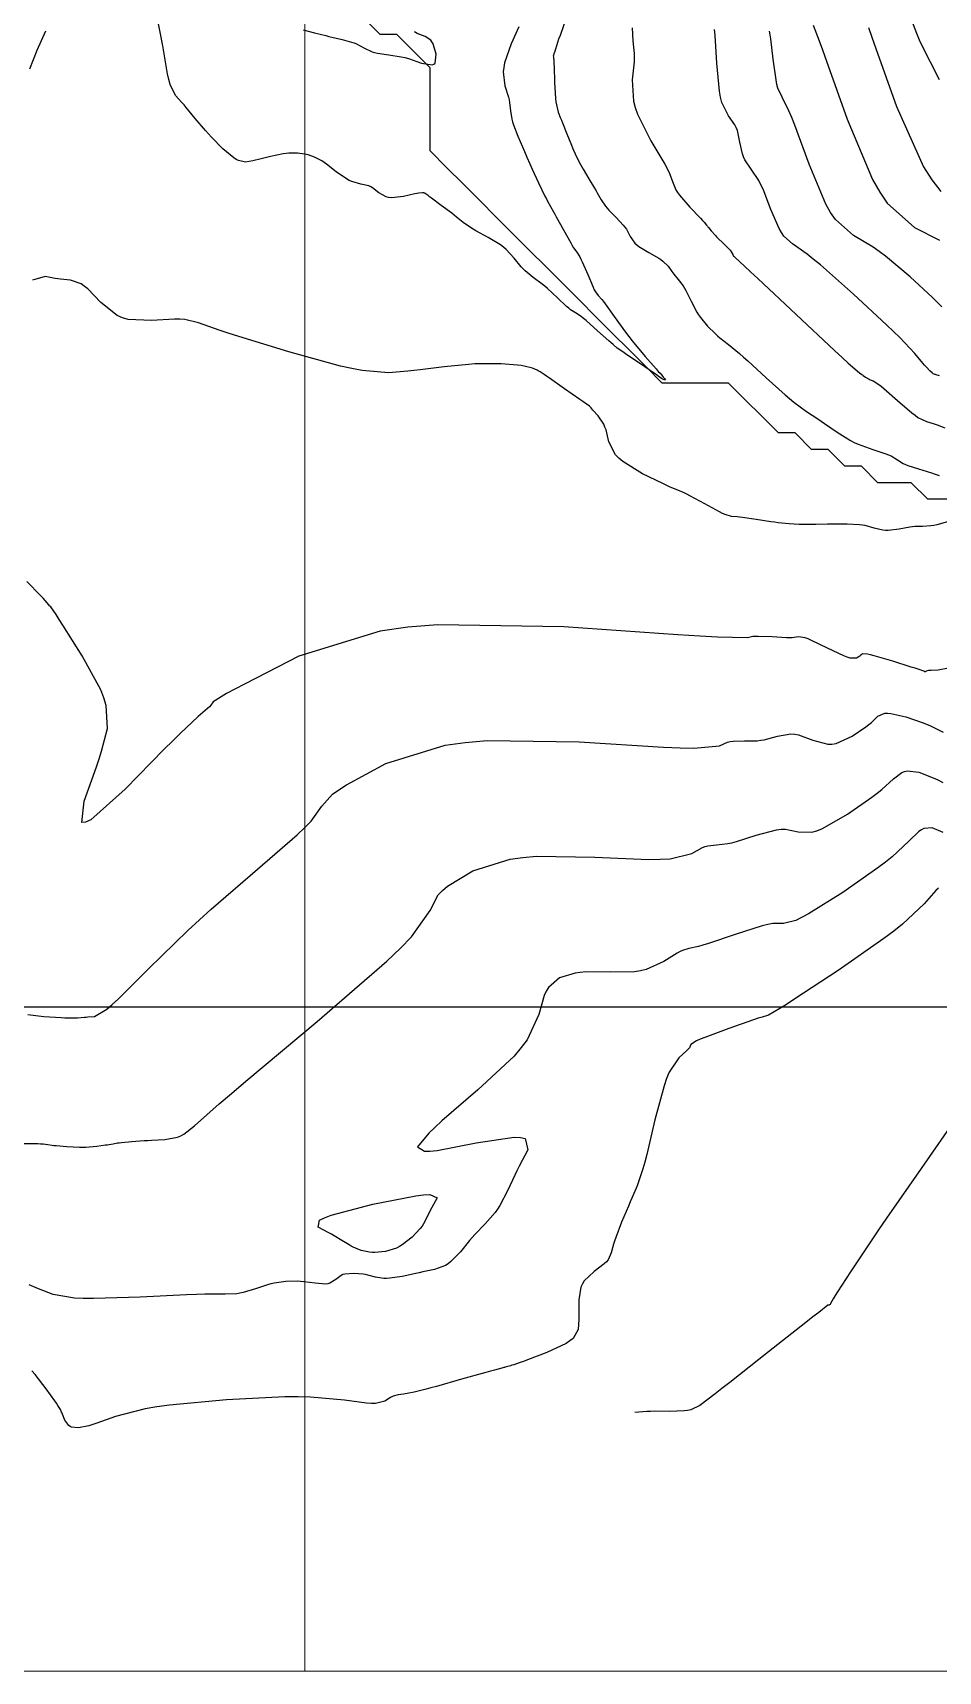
# Model space of a CAD drawing. Header units: metres. Extents: x 837117 to 838477, y 1189012 to 1191015.
# Drawn here: x 837660.1 to 837714.7, y 1189013.9 to 1189112.6 of the extents above; entities that cross this region are included whole.
import ezdxf

# ---------------------------------------------------------------- set-up
doc = ezdxf.new("R2010")
doc.units = ezdxf.units.M
doc.header["$LTSCALE"] = 0.3
doc.layers.add('COORD', color=7, linetype='Continuous', lineweight=20)
doc.layers.add('DRENAJE', color=5, linetype='Continuous', lineweight=25)
for name, color, linetype in [('COTAS 10', 1, 'Continuous'), ('COTAS INT', 252, 'Continuous'), ('MARCO IMP', 130, 'Continuous')]:
    doc.layers.add(name, color=color, linetype=linetype)

msp = doc.modelspace()

# ---------------------------------------------------------------- linework, layer by layer
at = {"layer": 'COORD'}
for p, q in [((837676.514, 1189013.872), (837676.514, 1191013.872)), ((837476.514, 1189013.872), (838476.514, 1189013.872))]:
    msp.add_line(p, q, dxfattribs=at)
msp.add_lwpolyline([(837476.514, 1189013.872), (838476.514, 1189013.872), (838476.514, 1191013.872), (837476.514, 1191013.872)], close=True, dxfattribs=at)
at = {"layer": 'COTAS 10', "elevation": 1630}
for points in [[(837714.746, 1189091.897), (837714.551, 1189091.953), (837714.503, 1189091.971), (837714.49, 1189091.976), (837714.478, 1189091.98), (837714.436, 1189091.992), (837714.373, 1189092.029), (837714.347, 1189092.048), (837714.318, 1189092.071), (837714.185, 1189092.187), (837713.951, 1189092.435), (837713.858, 1189092.541), (837713.753, 1189092.663), (837713.272, 1189093.239), (837712.362, 1189094.203), (837711.986, 1189094.57), (837711.557, 1189094.98), (837709.562, 1189096.821), (837707.572, 1189098.578), (837707.146, 1189098.934), (837706.775, 1189099.235), (837705.889, 1189099.85), (837705.367, 1189100.32), (837705.225, 1189100.528), (837705.086, 1189100.77), (837704.595, 1189101.926), (837704.119, 1189103.136), (837703.989, 1189103.411), (837703.86, 1189103.661), (837703.4, 1189104.349), (837703.02, 1189104.914), (837702.941, 1189105.087), (837702.874, 1189105.266), (837702.727, 1189105.973), (837702.576, 1189106.675), (837702.507, 1189106.852), (837702.425, 1189107.021), (837702.03, 1189107.568), (837701.636, 1189108.355), (837701.555, 1189108.675), (837701.486, 1189109.04), (837701.34, 1189110.728), (837701.233, 1189112.403), (837701.19, 1189112.76)], [(837659.825, 1189053.436), (837660.788, 1189053.303), (837661.82, 1189053.241), (837662.052, 1189053.232), (837662.261, 1189053.226), (837662.819, 1189053.237), (837663.222, 1189053.268), (837663.332, 1189053.275), (837663.441, 1189053.282), (837663.831, 1189053.301), (837664.57, 1189053.754), (837664.899, 1189054.035), (837665.283, 1189054.382), (837667.118, 1189056.196), (837669.454, 1189058.485), (837670.152, 1189059.132), (837670.874, 1189059.784), (837673.666, 1189062.189), (837676.048, 1189064.256), (837676.51, 1189064.696), (837676.886, 1189065.079), (837677.531, 1189065.984), (837678.175, 1189066.701), (837678.55, 1189066.966), (837679.011, 1189067.258), (837681.389, 1189068.553), (837684.964, 1189069.653), (837686.179, 1189069.822), (837687.492, 1189069.934), (837693.049, 1189069.85), (837698.114, 1189069.532), (837699.117, 1189069.495), (837699.947, 1189069.482), (837701.499, 1189069.62), (837701.987, 1189069.839), (837702.145, 1189069.875), (837702.312, 1189069.902), (837703.001, 1189069.912), (837703.764, 1189069.921), (837703.978, 1189069.947), (837704.193, 1189069.983), (837704.982, 1189070.198), (837705.795, 1189070.332), (837706.026, 1189070.318), (837706.259, 1189070.281), (837707.122, 1189069.962), (837708.018, 1189069.714), (837708.272, 1189069.722), (837708.529, 1189069.763), (837709.481, 1189070.189), (837710.309, 1189070.764), (837710.489, 1189070.9), (837710.647, 1189071.026), (837711.038, 1189071.394), (837711.45, 1189071.572), (837711.62, 1189071.578), (837711.815, 1189071.565), (837712.724, 1189071.362), (837713.718, 1189071.022), (837713.967, 1189070.923), (837714.205, 1189070.822), (837714.967, 1189070.438)]]:
    msp.add_lwpolyline(points, dxfattribs=at)
at = {"layer": 'COTAS INT'}
for points, elevation in [([(837712.706, 1189114.261), (837713.367, 1189112.536), (837713.532, 1189112.144), (837713.69, 1189111.789), (837714.197, 1189110.816), (837714.736, 1189109.739)], 1638), ([(837660.88, 1189112.666), (837660.359, 1189111.488), (837659.917, 1189110.364)], 1624), ([(837689.397, 1189112.924), (837688.94, 1189111.894), (837688.545, 1189110.76), (837688.492, 1189110.48), (837688.463, 1189110.214), (837688.561, 1189109.374), (837688.772, 1189108.688), (837688.813, 1189108.518), (837688.847, 1189108.358), (837688.911, 1189107.853), (837688.988, 1189107.35), (837689.031, 1189107.19), (837689.083, 1189107.021), (837689.348, 1189106.337), (837689.63, 1189105.691), (837689.693, 1189105.546), (837689.748, 1189105.415), (837689.892, 1189105.067), (837690.061, 1189104.678), (837690.132, 1189104.522), (837690.214, 1189104.345), (837690.596, 1189103.53), (837690.98, 1189102.731), (837691.062, 1189102.564), (837691.134, 1189102.42), (837691.307, 1189102.098), (837691.491, 1189101.779), (837691.57, 1189101.637), (837691.662, 1189101.472), (837692.095, 1189100.685), (837692.532, 1189099.909), (837692.626, 1189099.751), (837692.708, 1189099.617), (837692.908, 1189099.34), (837693.082, 1189099.064), (837693.148, 1189098.931), (837693.221, 1189098.773), (837693.552, 1189097.999), (837693.88, 1189097.237), (837693.953, 1189097.087), (837694.018, 1189096.963), (837694.184, 1189096.736), (837694.402, 1189096.507), (837694.499, 1189096.382), (837694.612, 1189096.231), (837695.153, 1189095.464), (837695.832, 1189094.524), (837696.032, 1189094.264), (837696.237, 1189094.004), (837697.023, 1189093.067), (837697.683, 1189092.312), (837697.809, 1189092.167), (837697.911, 1189092.05), (837698.076, 1189091.858), (837698.096, 1189091.832), (837698.107, 1189091.819), (837698.191, 1189091.729), (837698.238, 1189091.665), (837698.237, 1189091.657), (837698.231, 1189091.652), (837698.161, 1189091.668), (837698.07, 1189091.706), (837698.052, 1189091.714), (837698.036, 1189091.722), (837698.004, 1189091.743), (837697.8, 1189091.887), (837697.676, 1189091.972), (837697.524, 1189092.077), (837696.73, 1189092.617), (837695.917, 1189093.17), (837695.753, 1189093.282), (837695.614, 1189093.376), (837695.331, 1189093.57), (837695.082, 1189093.779), (837694.965, 1189093.883), (837694.827, 1189094.006), (837694.152, 1189094.619), (837693.455, 1189095.234), (837693.302, 1189095.36), (837693.168, 1189095.466), (837692.828, 1189095.686), (837692.523, 1189095.882), (837692.411, 1189095.973), (837692.286, 1189096.079), (837691.731, 1189096.594), (837691.122, 1189097.158), (837690.963, 1189097.296), (837690.807, 1189097.426), (837690.277, 1189097.827), (837689.794, 1189098.216), (837689.668, 1189098.338), (837689.545, 1189098.466), (837689.128, 1189098.981), (837688.645, 1189099.512), (837688.481, 1189099.65), (837688.304, 1189099.784), (837687.553, 1189100.236), (837686.814, 1189100.633), (837686.644, 1189100.733), (837686.49, 1189100.828), (837686.057, 1189101.136), (837685.65, 1189101.464), (837685.511, 1189101.572), (837685.36, 1189101.688), (837684.723, 1189102.169), (837684.142, 1189102.601), (837684.027, 1189102.685), (837683.933, 1189102.755), (837683.76, 1189102.882), (837683.71, 1189102.907), (837683.694, 1189102.912), (837683.676, 1189102.917), (837683.605, 1189102.93), (837683.38, 1189102.901), (837683.266, 1189102.88), (837683.131, 1189102.853), (837682.454, 1189102.707), (837681.726, 1189102.629), (837681.558, 1189102.645), (837681.404, 1189102.677), (837680.969, 1189102.927), (837680.595, 1189103.224), (837680.479, 1189103.286), (837680.358, 1189103.338), (837679.879, 1189103.451), (837679.34, 1189103.598), (837679.181, 1189103.671), (837679.019, 1189103.759), (837678.4, 1189104.195), (837677.809, 1189104.651), (837677.664, 1189104.751), (837677.527, 1189104.84), (837677.1, 1189105.069), (837676.714, 1189105.202), (837676.603, 1189105.231), (837676.49, 1189105.257), (837676.067, 1189105.321), (837675.554, 1189105.313), (837675.384, 1189105.293), (837675.203, 1189105.266), (837674.448, 1189105.103), (837673.711, 1189104.923), (837673.54, 1189104.884), (837673.384, 1189104.85), (837672.94, 1189104.767), (837672.518, 1189104.86), (837672.375, 1189104.937), (837672.222, 1189105.036), (837671.574, 1189105.576), (837670.879, 1189106.272), (837670.695, 1189106.469), (837670.516, 1189106.667), (837669.9, 1189107.397), (837669.36, 1189108.06), (837669.228, 1189108.216), (837669.103, 1189108.36), (837668.718, 1189108.779), (837668.396, 1189109.448), (837668.311, 1189109.748), (837668.229, 1189110.099), (837667.946, 1189111.782), (837667.614, 1189113.533)], 1624), ([(837676.413, 1189112.733), (837677.1, 1189112.558), (837677.773, 1189112.39), (837677.954, 1189112.346), (837678.132, 1189112.304), (837678.757, 1189112.162), (837679.329, 1189112.002), (837679.474, 1189111.949), (837679.614, 1189111.891), (837680.071, 1189111.65), (837680.556, 1189111.424), (837680.713, 1189111.376), (837680.879, 1189111.334), (837681.562, 1189111.234), (837682.321, 1189111.123), (837682.535, 1189111.073), (837682.751, 1189111.015), (837683.547, 1189110.74), (837684.172, 1189110.622), (837684.28, 1189110.664), (837684.361, 1189110.738), (837684.416, 1189111.276), (837684.236, 1189111.894), (837684.169, 1189112.018), (837684.093, 1189112.122), (837683.755, 1189112.33), (837683.283, 1189112.521), (837683.123, 1189112.614)], 1622), ([(837692.289, 1189113.569), (837691.885, 1189112.406), (837691.804, 1189112.172), (837691.738, 1189111.976), (837691.612, 1189111.585), (837691.575, 1189111.454), (837691.565, 1189111.421), (837691.554, 1189111.389), (837691.514, 1189111.288), (837691.485, 1189111.204), (837691.481, 1189111.184), (837691.479, 1189111.164), (837691.486, 1189111.102), (837691.509, 1189110.835), (837691.518, 1189110.686), (837691.526, 1189110.505), (837691.563, 1189109.579), (837691.62, 1189108.613), (837691.641, 1189108.406), (837691.664, 1189108.224), (837691.766, 1189107.787), (837691.919, 1189107.425), (837691.974, 1189107.291), (837692.034, 1189107.142), (837692.297, 1189106.482), (837692.572, 1189105.801), (837692.639, 1189105.639), (837692.703, 1189105.489), (837692.903, 1189105.042), (837693.121, 1189104.621), (837693.196, 1189104.486), (837693.277, 1189104.344), (837693.622, 1189103.768), (837693.972, 1189103.193), (837694.056, 1189103.052), (837694.134, 1189102.918), (837694.372, 1189102.5), (837694.631, 1189102.112), (837694.723, 1189101.998), (837694.824, 1189101.881), (837695.264, 1189101.432), (837695.698, 1189100.972), (837695.796, 1189100.848), (837695.883, 1189100.726), (837696.118, 1189100.297), (837696.393, 1189099.893), (837696.505, 1189099.787), (837696.634, 1189099.683), (837697.23, 1189099.329), (837697.834, 1189098.995), (837697.967, 1189098.905), (837698.087, 1189098.815), (837698.395, 1189098.498), (837698.62, 1189098.187), (837698.686, 1189098.101), (837698.754, 1189098.015), (837699.014, 1189097.704), (837699.297, 1189097.316), (837699.379, 1189097.181), (837699.462, 1189097.034), (837699.779, 1189096.404), (837700.131, 1189095.74), (837700.237, 1189095.571), (837700.347, 1189095.41), (837700.776, 1189094.885), (837701.245, 1189094.423), (837701.38, 1189094.301), (837701.518, 1189094.183), (837702.035, 1189093.777), (837702.708, 1189093.236), (837702.944, 1189093.032), (837703.202, 1189092.805), (837704.312, 1189091.786), (837705.445, 1189090.762), (837705.717, 1189090.53), (837705.972, 1189090.321), (837706.742, 1189089.755), (837707.421, 1189089.308), (837707.618, 1189089.175), (837707.819, 1189089.037), (837708.578, 1189088.505), (837709.386, 1189088.004), (837709.618, 1189087.886), (837709.853, 1189087.777), (837710.734, 1189087.461), (837711.511, 1189087.209), (837711.681, 1189087.141), (837711.832, 1189087.073), (837712.213, 1189086.837), (837712.564, 1189086.612), (837712.695, 1189086.552), (837712.841, 1189086.493), (837713.492, 1189086.291), (837714.271, 1189086.061), (837714.498, 1189085.985), (837714.731, 1189085.904)], 1626), ([(837696.226, 1189112.851), (837696.276, 1189112.074), (837696.355, 1189111.315), (837696.355, 1189111.069), (837696.346, 1189110.807), (837696.236, 1189109.728), (837696.304, 1189108.448), (837696.406, 1189108.058), (837696.545, 1189107.652), (837697.352, 1189106.06), (837698.194, 1189104.639), (837698.355, 1189104.342), (837698.486, 1189104.086), (837698.699, 1189103.506), (837698.861, 1189103.096), (837698.959, 1189102.947), (837699.081, 1189102.783), (837699.715, 1189102.06), (837700.346, 1189101.392), (837700.467, 1189101.262), (837700.565, 1189101.157), (837700.72, 1189100.975), (837700.765, 1189100.906), (837700.792, 1189100.871), (837700.826, 1189100.83), (837701.002, 1189100.624), (837701.245, 1189100.359), (837701.322, 1189100.28), (837701.402, 1189100.198), (837701.725, 1189099.883), (837702.017, 1189099.593), (837702.077, 1189099.527), (837702.129, 1189099.468), (837702.242, 1189099.306), (837702.292, 1189099.204), (837702.304, 1189099.182), (837702.315, 1189099.162), (837702.348, 1189099.115), (837702.376, 1189099.087), (837702.385, 1189099.079), (837702.393, 1189099.072), (837702.425, 1189099.047), (837703.009, 1189098.505), (837703.366, 1189098.171), (837703.808, 1189097.758), (837706.108, 1189095.602), (837708.429, 1189093.434), (837708.883, 1189093.013), (837709.256, 1189092.67), (837709.923, 1189092.076), (837710.063, 1189091.984), (837710.104, 1189091.957), (837710.145, 1189091.928), (837710.302, 1189091.818), (837710.468, 1189091.715), (837710.516, 1189091.691), (837710.565, 1189091.668), (837710.747, 1189091.603), (837711.087, 1189091.387), (837711.235, 1189091.269), (837711.407, 1189091.127), (837712.223, 1189090.404), (837713.08, 1189089.672), (837713.277, 1189089.523), (837713.457, 1189089.398), (837713.964, 1189089.142), (837714.375, 1189089.02), (837714.494, 1189088.981), (837714.617, 1189088.938), (837715.081, 1189088.76)], 1628), ([(837714.902, 1189096.06), (837714.638, 1189096.321), (837714.34, 1189096.608), (837712.984, 1189097.863), (837711.501, 1189099.112), (837711.123, 1189099.395), (837710.76, 1189099.65), (837709.566, 1189100.342), (837708.486, 1189101.314), (837708.194, 1189101.744), (837707.905, 1189102.245), (837706.889, 1189104.639), (837706.034, 1189106.993), (837705.847, 1189107.469), (837705.682, 1189107.869), (837705.266, 1189108.681), (837705.016, 1189109.223), (837704.957, 1189109.454), (837704.901, 1189109.72), (837704.733, 1189110.971), (837704.588, 1189112.193), (837704.546, 1189112.441), (837704.504, 1189112.65)], 1632), ([(837707.132, 1189113.012), (837707.505, 1189112.078), (837707.706, 1189111.527), (837707.949, 1189110.85), (837709.183, 1189107.351), (837710.724, 1189103.721), (837711.162, 1189102.961), (837711.605, 1189102.308), (837713.244, 1189100.834), (837714.745, 1189100.065)], 1634), ([(837710.465, 1189112.872), (837710.672, 1189112.308), (837710.92, 1189111.622), (837712.152, 1189108.131), (837713.794, 1189104.481), (837714.3, 1189103.695), (837714.828, 1189103.006)], 1636), ([(837715.382, 1189083.149), (837714.59, 1189082.929), (837714.404, 1189082.889), (837714.232, 1189082.859), (837713.732, 1189082.825), (837713.268, 1189082.817), (837713.119, 1189082.802), (837712.962, 1189082.782), (837712.319, 1189082.665), (837711.662, 1189082.581), (837711.495, 1189082.582), (837711.336, 1189082.594), (837710.816, 1189082.721), (837710.277, 1189082.879), (837710.106, 1189082.909), (837709.925, 1189082.933), (837709.192, 1189082.972), (837708.419, 1189082.969), (837708.213, 1189082.967), (837708.011, 1189082.965), (837707.31, 1189082.952), (837706.649, 1189082.947), (837706.472, 1189082.95), (837706.298, 1189082.954), (837705.693, 1189082.985), (837705.029, 1189083.049), (837704.819, 1189083.075), (837704.597, 1189083.104), (837703.699, 1189083.237), (837702.878, 1189083.361), (837702.705, 1189083.384), (837702.555, 1189083.403), (837702.209, 1189083.428), (837701.846, 1189083.54), (837701.685, 1189083.613), (837701.499, 1189083.703), (837700.61, 1189084.18), (837699.717, 1189084.669), (837699.529, 1189084.767), (837699.366, 1189084.849), (837698.988, 1189085.011), (837698.533, 1189085.197), (837698.321, 1189085.295), (837698.072, 1189085.412), (837696.859, 1189086.001), (837695.663, 1189086.732), (837695.423, 1189086.94), (837695.224, 1189087.149), (837694.835, 1189087.922), (837694.657, 1189088.639), (837694.591, 1189088.814), (837694.517, 1189088.978), (837694.186, 1189089.482), (837693.873, 1189089.838), (837693.811, 1189089.908), (837693.758, 1189089.966), (837693.653, 1189090.072), (837693.401, 1189090.248), (837693.256, 1189090.35), (837693.078, 1189090.475), (837692.162, 1189091.118), (837691.25, 1189091.759), (837691.075, 1189091.882), (837690.933, 1189091.982), (837690.699, 1189092.149), (837690.618, 1189092.19), (837690.572, 1189092.21), (837690.516, 1189092.234), (837690.232, 1189092.354), (837689.728, 1189092.483), (837689.535, 1189092.513), (837689.317, 1189092.541), (837688.337, 1189092.62), (837687.123, 1189092.63), (837686.757, 1189092.615), (837686.38, 1189092.591), (837684.912, 1189092.44), (837683.453, 1189092.259), (837683.08, 1189092.218), (837682.722, 1189092.179), (837681.541, 1189092.071), (837679.958, 1189092.214), (837679.346, 1189092.334), (837678.659, 1189092.489), (837675.549, 1189093.34), (837672.524, 1189094.263), (837671.89, 1189094.464), (837671.345, 1189094.642), (837670.11, 1189095.085), (837669.275, 1189095.283), (837668.982, 1189095.306), (837668.661, 1189095.314), (837667.279, 1189095.23), (837665.861, 1189095.291), (837665.518, 1189095.39), (837665.197, 1189095.526), (837664.215, 1189096.316), (837663.423, 1189097.146), (837663.22, 1189097.307), (837663.025, 1189097.439), (837662.383, 1189097.664), (837661.789, 1189097.717), (837661.625, 1189097.74), (837661.461, 1189097.766), (837660.869, 1189097.891), (837660.095, 1189097.658)], 1626), ([(837715.296, 1189074.284), (837714.669, 1189074.18), (837714.243, 1189074.16), (837714.159, 1189074.152), (837714.089, 1189074.143), (837713.957, 1189074.103), (837713.911, 1189074.076), (837713.894, 1189074.075), (837713.877, 1189074.077), (837713.799, 1189074.108), (837713.46, 1189074.23), (837713.277, 1189074.29), (837713.055, 1189074.36), (837711.932, 1189074.707), (837710.816, 1189075.031), (837710.598, 1189075.088), (837710.42, 1189075.129), (837710.106, 1189075.157), (837710.019, 1189075.076), (837709.984, 1189075.048), (837709.944, 1189075.018), (837709.76, 1189074.89), (837709.361, 1189074.895), (837709.186, 1189074.949), (837708.982, 1189075.025), (837708.01, 1189075.489), (837707.037, 1189075.966), (837706.833, 1189076.05), (837706.656, 1189076.113), (837706.251, 1189076.17), (837705.875, 1189076.123), (837705.717, 1189076.12), (837705.534, 1189076.122), (837704.679, 1189076.168), (837703.833, 1189076.207), (837703.658, 1189076.204), (837703.507, 1189076.196), (837703.174, 1189076.12), (837701.378, 1189076.154), (837700.305, 1189076.215), (837698.982, 1189076.299), (837692.125, 1189076.789), (837684.513, 1189076.904), (837682.714, 1189076.751), (837681.05, 1189076.519), (837676.154, 1189075.012), (837672.916, 1189073.357), (837672.297, 1189073.031), (837671.797, 1189072.761), (837670.994, 1189072.265), (837670.843, 1189072.053), (837670.755, 1189071.963), (837670.647, 1189071.861), (837670.091, 1189071.377), (837668.996, 1189070.36), (837668.548, 1189069.921), (837668.038, 1189069.413), (837665.675, 1189067.008), (837663.613, 1189065.162), (837663.292, 1189065.006), (837663.08, 1189065.004), (837663.219, 1189066.279), (837663.949, 1189068.338), (837664.111, 1189068.831), (837664.254, 1189069.289), (837664.624, 1189070.665), (837664.545, 1189072.039), (837664.405, 1189072.497), (837664.214, 1189072.989), (837663.101, 1189075.043), (837661.928, 1189076.877), (837661.7, 1189077.229), (837661.515, 1189077.514), (837661.194, 1189077.982), (837661.15, 1189078.017), (837661.138, 1189078.03), (837661.127, 1189078.044), (837661.088, 1189078.106), (837660.862, 1189078.365), (837660.733, 1189078.504), (837660.575, 1189078.671), (837659.763, 1189079.518)], 1628), ([(837659.576, 1189045.664), (837660.419, 1189045.655), (837660.59, 1189045.649), (837660.734, 1189045.642), (837661.03, 1189045.608), (837661.279, 1189045.561), (837661.393, 1189045.546), (837661.527, 1189045.531), (837662.174, 1189045.472), (837662.921, 1189045.438), (837663.117, 1189045.438), (837663.309, 1189045.443), (837663.965, 1189045.497), (837664.497, 1189045.57), (837664.611, 1189045.587), (837664.711, 1189045.603), (837664.95, 1189045.649), (837665.211, 1189045.691), (837665.325, 1189045.705), (837665.457, 1189045.719), (837666.08, 1189045.776), (837666.835, 1189045.833), (837667.049, 1189045.847), (837667.265, 1189045.86), (837668.064, 1189045.899), (837668.834, 1189046.044), (837669.031, 1189046.124), (837669.222, 1189046.222), (837669.857, 1189046.717), (837671.349, 1189048.051), (837672.08, 1189048.676), (837672.95, 1189049.413), (837677.242, 1189053), (837681.448, 1189056.651), (837682.264, 1189057.429), (837682.928, 1189058.105), (837684.067, 1189059.704), (837684.552, 1189060.641), (837684.804, 1189060.9), (837685.106, 1189061.159), (837686.624, 1189062.093), (837688.877, 1189062.787), (837689.643, 1189062.894), (837690.471, 1189062.964), (837693.974, 1189062.911), (837697.247, 1189062.765), (837697.93, 1189062.776), (837698.515, 1189062.81), (837699.824, 1189063.12), (837700.466, 1189063.481), (837700.632, 1189063.546), (837700.792, 1189063.597), (837701.324, 1189063.656), (837701.993, 1189063.721), (837702.239, 1189063.775), (837702.511, 1189063.844), (837703.713, 1189064.225), (837704.935, 1189064.551), (837705.22, 1189064.586), (837705.481, 1189064.597), (837706.233, 1189064.436), (837707.054, 1189064.403), (837707.359, 1189064.496), (837707.697, 1189064.632), (837709.201, 1189065.488), (837710.674, 1189066.511), (837710.994, 1189066.752), (837711.275, 1189066.975), (837711.971, 1189067.63), (837712.479, 1189068.015), (837712.642, 1189068.068), (837712.814, 1189068.099), (837713.515, 1189068.017), (837714.381, 1189067.684), (837714.658, 1189067.556), (837714.95, 1189067.413)], 1632), ([(837714.974, 1189064.386), (837714.307, 1189064.671), (837713.813, 1189064.633), (837713.664, 1189064.559), (837713.509, 1189064.458), (837712.904, 1189063.866), (837711.903, 1189062.925), (837711.499, 1189062.604), (837711.039, 1189062.257), (837708.921, 1189060.786), (837706.866, 1189059.5), (837706.445, 1189059.269), (837706.09, 1189059.093), (837705.345, 1189058.909), (837704.703, 1189058.912), (837704.413, 1189058.854), (837704.074, 1189058.77), (837702.443, 1189058.252), (837700.829, 1189057.705), (837700.5, 1189057.602), (837700.222, 1189057.52), (837699.647, 1189057.4), (837699.271, 1189057.292), (837699.119, 1189057.217), (837698.946, 1189057.123), (837698.149, 1189056.62), (837697.084, 1189056.138), (837696.742, 1189056.057), (837696.379, 1189055.998), (837694.898, 1189055.972), (837693.45, 1189055.994), (837693.108, 1189055.965), (837692.791, 1189055.921), (837691.859, 1189055.634), (837691.201, 1189055.06), (837691.057, 1189054.835), (837690.929, 1189054.581), (837690.604, 1189053.424), (837689.91, 1189051.911), (837689.549, 1189051.433), (837689.115, 1189050.929), (837686.94, 1189048.894), (837684.767, 1189047.028), (837684.335, 1189046.629), (837683.976, 1189046.282), (837683.293, 1189045.456), (837683.711, 1189045.194), (837684.046, 1189045.202), (837684.478, 1189045.245), (837686.83, 1189045.693), (837689.117, 1189046.041), (837689.507, 1189046.021), (837689.791, 1189045.951), (837689.939, 1189045.279), (837689.423, 1189044.291), (837689.289, 1189044.022), (837689.158, 1189043.754), (837688.718, 1189042.804), (837688.26, 1189041.928), (837688.118, 1189041.708), (837687.969, 1189041.497), (837687.378, 1189040.813), (837686.762, 1189040.177), (837686.598, 1189039.996), (837686.438, 1189039.812), (837685.88, 1189039.131), (837685.313, 1189038.544), (837685.147, 1189038.421), (837684.976, 1189038.314), (837684.322, 1189038.067), (837683.61, 1189037.921), (837683.402, 1189037.877), (837683.189, 1189037.832), (837682.38, 1189037.657), (837681.621, 1189037.538), (837681.439, 1189037.528), (837681.271, 1189037.528), (837680.765, 1189037.611), (837680.307, 1189037.736), (837680.168, 1189037.762), (837680.024, 1189037.784), (837679.46, 1189037.835), (837678.928, 1189037.795), (837678.804, 1189037.761), (837678.691, 1189037.716), (837678.367, 1189037.47), (837678.022, 1189037.244), (837677.896, 1189037.213), (837677.756, 1189037.194), (837677.14, 1189037.239), (837676.44, 1189037.335), (837676.247, 1189037.35), (837676.054, 1189037.358), (837675.361, 1189037.345), (837674.661, 1189037.249), (837674.464, 1189037.205), (837674.265, 1189037.153), (837673.532, 1189036.906), (837672.8, 1189036.675), (837672.6, 1189036.635), (837672.402, 1189036.604), (837671.698, 1189036.578), (837670.491, 1189036.575), (837669.976, 1189036.559), (837669.382, 1189036.536), (837666.582, 1189036.399), (837663.764, 1189036.315), (837663.159, 1189036.326), (837662.629, 1189036.352), (837661.35, 1189036.567), (837660.466, 1189036.914), (837660.187, 1189037.023), (837659.892, 1189037.138)], 1634), ([(837714.686, 1189061.049), (837714.539, 1189060.901), (837713.837, 1189060.102), (837712.531, 1189058.875), (837712.004, 1189058.457), (837711.404, 1189058.004), (837708.642, 1189056.085), (837706.034, 1189054.368), (837705.532, 1189054.042), (837705.126, 1189053.782), (837704.457, 1189053.382), (837704.062, 1189053.276), (837703.83, 1189053.2), (837703.544, 1189053.105), (837702.066, 1189052.593), (837700.604, 1189052.053), (837700.327, 1189051.94), (837700.107, 1189051.842), (837699.775, 1189051.62), (837699.684, 1189051.425), (837699.615, 1189051.345), (837699.528, 1189051.254), (837699.054, 1189050.828), (837698.469, 1189049.95), (837698.31, 1189049.573), (837698.154, 1189049.138), (837697.602, 1189047.083), (837697.109, 1189044.994), (837696.989, 1189044.538), (837696.877, 1189044.134), (837696.532, 1189043.116), (837696.208, 1189042.369), (837696.109, 1189042.136), (837696.006, 1189041.892), (837695.599, 1189040.916), (837695.239, 1189039.993), (837695.165, 1189039.783), (837695.103, 1189039.592), (837694.972, 1189039.067), (837694.779, 1189038.652), (837694.678, 1189038.531), (837694.556, 1189038.408), (837693.944, 1189037.94), (837693.347, 1189037.383), (837693.235, 1189037.204), (837693.146, 1189037.013), (837693.015, 1189036.233), (837693.022, 1189035.442), (837693.02, 1189035.245), (837693.016, 1189035.057), (837692.984, 1189034.458), (837692.669, 1189033.918), (837692.485, 1189033.767), (837692.26, 1189033.617), (837691.097, 1189033.07), (837689.919, 1189032.624), (837689.684, 1189032.536), (837689.488, 1189032.464), (837689.107, 1189032.333), (837688.974, 1189032.299), (837688.935, 1189032.288), (837688.894, 1189032.276), (837688.735, 1189032.227), (837688.578, 1189032.179), (837688.538, 1189032.168), (837688.5, 1189032.158), (837688.373, 1189032.13), (837687.932, 1189032.012), (837687.694, 1189031.947), (837687.407, 1189031.866), (837685.955, 1189031.456), (837684.436, 1189031.032), (837684.106, 1189030.943), (837683.815, 1189030.866), (837683.095, 1189030.691), (837682.666, 1189030.607), (837682.559, 1189030.587), (837682.457, 1189030.57), (837682.134, 1189030.52), (837681.836, 1189030.439), (837681.75, 1189030.402), (837681.663, 1189030.359), (837681.339, 1189030.148), (837680.762, 1189030.003), (837680.516, 1189030.001), (837680.232, 1189030.016), (837678.894, 1189030.205), (837676.843, 1189030.388), (837676.109, 1189030.4), (837675.304, 1189030.393), (837671.797, 1189030.228), (837668.35, 1189029.905), (837667.583, 1189029.8), (837666.897, 1189029.687), (837665.096, 1189029.225), (837663.981, 1189028.809), (837663.728, 1189028.727), (837663.498, 1189028.658), (837662.869, 1189028.528), (837662.456, 1189028.577), (837662.362, 1189028.621), (837662.278, 1189028.679), (837662.05, 1189029), (837661.907, 1189029.347), (837661.876, 1189029.422), (837661.85, 1189029.486), (837661.786, 1189029.641), (837661.63, 1189029.887), (837661.545, 1189030.009), (837661.443, 1189030.155), (837660.923, 1189030.878), (837660.251, 1189031.736), (837660.053, 1189031.967)], 1636), ([(837715.878, 1189047.358), (837713.646, 1189044.155), (837711.564, 1189041.155), (837711.082, 1189040.453), (837710.641, 1189039.806), (837709.39, 1189037.937), (837708.605, 1189036.727), (837708.458, 1189036.495), (837708.341, 1189036.309), (837708.175, 1189036.014), (837708.192, 1189036.006), (837708.191, 1189036.001), (837708.188, 1189035.995), (837708.157, 1189035.963), (837708.118, 1189035.932), (837708.11, 1189035.926), (837708.103, 1189035.921), (837708.088, 1189035.914), (837708.08, 1189035.913), (837708.048, 1189035.913), (837708.047, 1189035.914), (837708.045, 1189035.914), (837708.04, 1189035.915), (837708.034, 1189035.916), (837708.03, 1189035.916), (837708.023, 1189035.915), (837707.472, 1189035.483), (837707.127, 1189035.211), (837706.698, 1189034.874), (837704.456, 1189033.105), (837702.125, 1189031.273), (837701.642, 1189030.896), (837701.228, 1189030.574), (837700.317, 1189029.882), (837699.76, 1189029.627), (837699.57, 1189029.582), (837699.363, 1189029.547), (837698.486, 1189029.514), (837697.569, 1189029.529), (837697.337, 1189029.525), (837697.114, 1189029.518), (837696.389, 1189029.462)], 1638), ([(837684.167, 1189041.803), (837683.667, 1189040.815), (837683.569, 1189040.682), (837683.459, 1189040.545), (837682.969, 1189040.018), (837682.381, 1189039.55), (837682.21, 1189039.45), (837682.036, 1189039.363), (837681.375, 1189039.157), (837680.732, 1189039.093), (837680.568, 1189039.096), (837680.411, 1189039.108), (837679.895, 1189039.224), (837679.43, 1189039.42), (837679.305, 1189039.482), (837679.181, 1189039.547), (837678.747, 1189039.81), (837678.269, 1189040.107), (837678.118, 1189040.193), (837677.958, 1189040.281), (837677.31, 1189040.612), (837677.387, 1189041.034), (837677.684, 1189041.179), (837678.101, 1189041.335), (837680.601, 1189042.002), (837683.191, 1189042.513), (837683.664, 1189042.572), (837684.032, 1189042.595), (837684.478, 1189042.379), (837684.167, 1189041.803)], 1632)]:
    msp.add_lwpolyline(points, dxfattribs=dict(at, elevation=elevation))
at = {"layer": 'DRENAJE'}
msp.add_polyline3d([(837716.042, 1189084.461, 0), (837714.043, 1189084.461, 0), (837713.043, 1189085.461, 0), (837711.044, 1189085.461, 0), (837710.045, 1189086.461, 0), (837709.045, 1189086.461, 0), (837708.045, 1189087.46, 0), (837707.046, 1189087.46, 0), (837706.046, 1189088.46, 0), (837705.046, 1189088.46, 0), (837704.047, 1189089.46, 0), (837703.047, 1189090.459, 0), (837702.047, 1189091.459, 0), (837698.049, 1189091.459, 0), (837697.049, 1189092.459, 0), (837696.049, 1189093.458, 0), (837695.05, 1189094.458, 0), (837694.05, 1189095.457, 0), (837693.05, 1189096.457, 0), (837692.051, 1189097.457, 0), (837691.051, 1189098.456, 0), (837690.051, 1189099.456, 0), (837689.052, 1189100.456, 0), (837686.053, 1189103.455, 0), (837685.053, 1189104.454, 0), (837684.053, 1189105.454, 0), (837684.053, 1189110.452, 0), (837682.054, 1189112.452, 0), (837681.054, 1189112.452, 0), (837680.055, 1189113.451, 0)], dxfattribs=at)
at = {"layer": 'MARCO IMP'}
msp.add_lwpolyline([(837116.514, 1189053.872), (837116.514, 1191013.872), (838476.514, 1191013.872), (838476.514, 1189053.872), (837116.514, 1189053.872)], dxfattribs=at)

doc.saveas('drawing.dxf')
